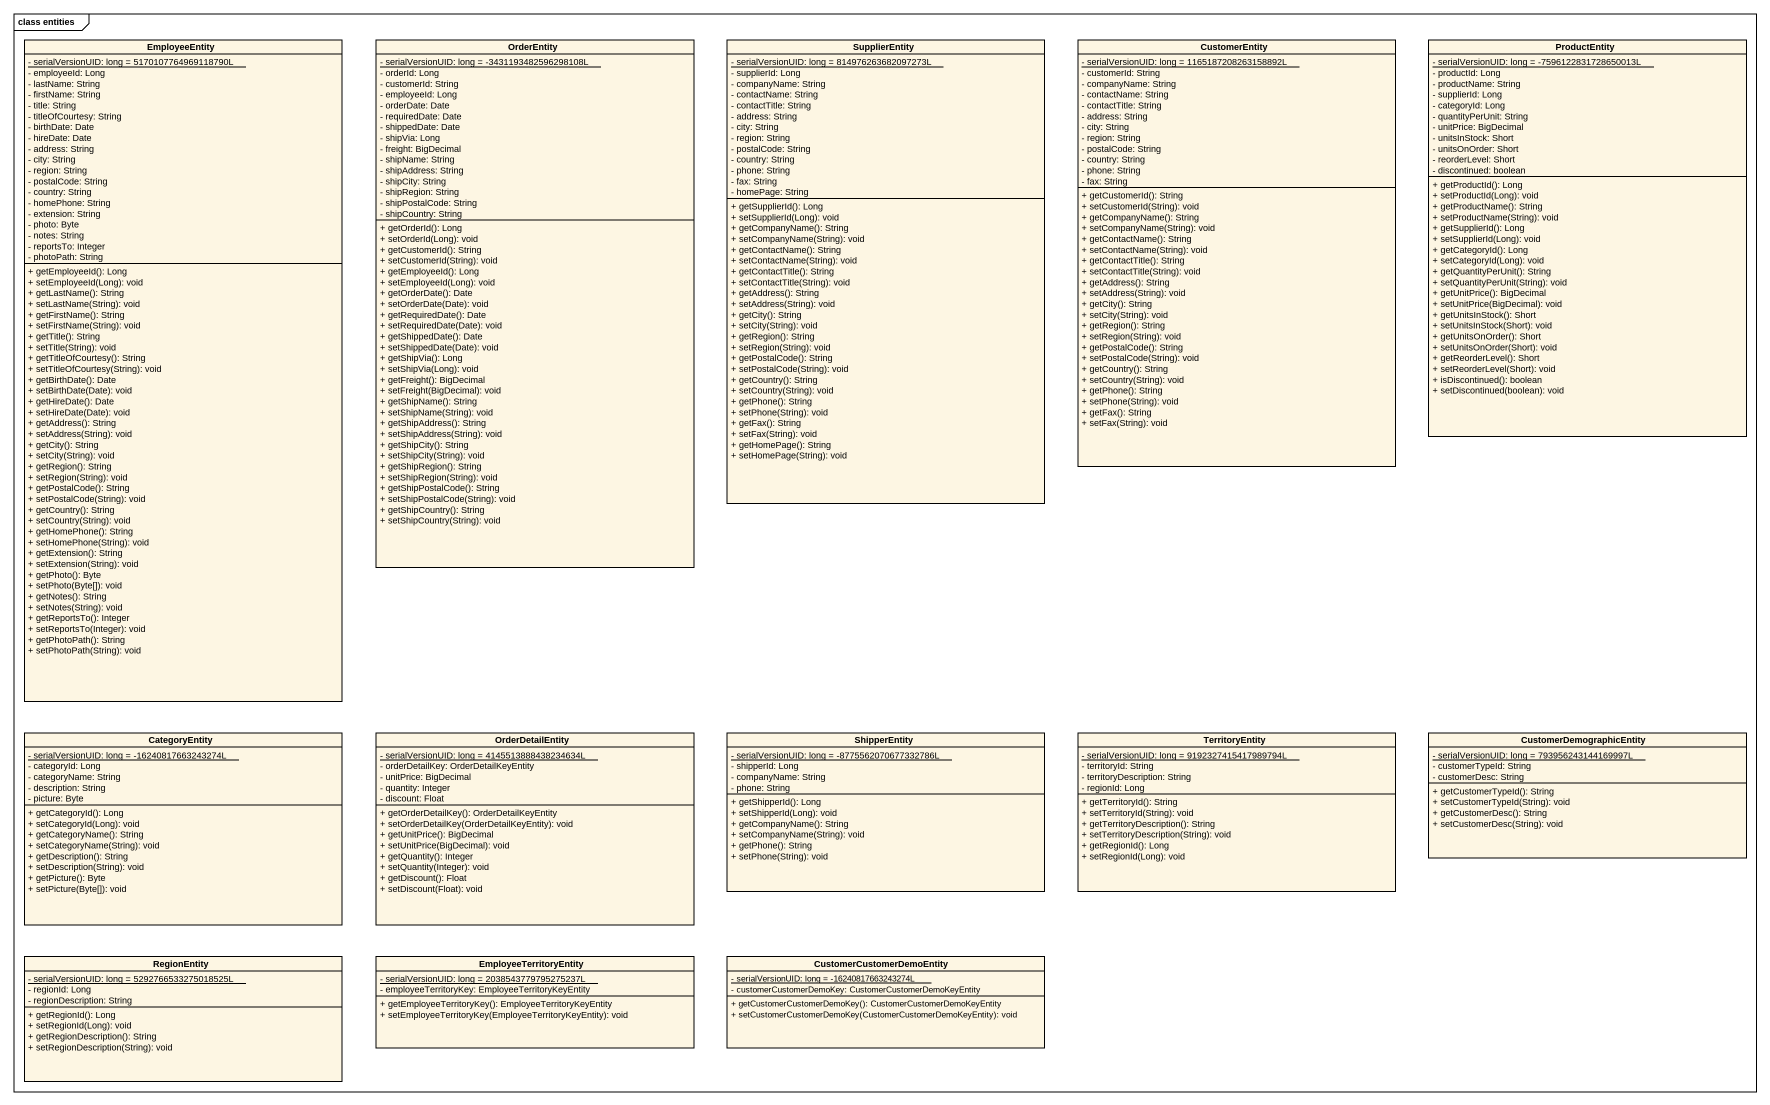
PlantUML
@startuml
mainframe class entities
hide circle
hide empty members
skinparam classAttributeIconSize 0
class EmployeeEntity {
  {static} - serialVersionUID: long = 5170107764969118790L
  - employeeId: Long
  - lastName: String
  - firstName: String
  - title: String
  - titleOfCourtesy: String
  - birthDate: Date
  - hireDate: Date
  - address: String
  - city: String
  - region: String
  - postalCode: String
  - country: String
  - homePhone: String
  - extension: String
  - photo: Byte
  - notes: String
  - reportsTo: Integer
  - photoPath: String
  + getEmployeeId(): Long
  + setEmployeeId(Long): void
  + getLastName(): String
  + setLastName(String): void
  + getFirstName(): String
  + setFirstName(String): void
  + getTitle(): String
  + setTitle(String): void
  + getTitleOfCourtesy(): String
  + setTitleOfCourtesy(String): void
  + getBirthDate(): Date
  + setBirthDate(Date): void
  + getHireDate(): Date
  + setHireDate(Date): void
  + getAddress(): String
  + setAddress(String): void
  + getCity(): String
  + setCity(String): void
  + getRegion(): String
  + setRegion(String): void
  + getPostalCode(): String
  + setPostalCode(String): void
  + getCountry(): String
  + setCountry(String): void
  + getHomePhone(): String
  + setHomePhone(String): void
  + getExtension(): String
  + setExtension(String): void
  + getPhoto(): Byte
  + setPhoto(Byte[]): void
  + getNotes(): String
  + setNotes(String): void
  + getReportsTo(): Integer
  + setReportsTo(Integer): void
  + getPhotoPath(): String
  + setPhotoPath(String): void
}
class OrderEntity {
  {static} - serialVersionUID: long = -3431193482596298108L
  - orderId: Long
  - customerId: String
  - employeeId: Long
  - orderDate: Date
  - requiredDate: Date
  - shippedDate: Date
  - shipVia: Long
  - freight: BigDecimal
  - shipName: String
  - shipAddress: String
  - shipCity: String
  - shipRegion: String
  - shipPostalCode: String
  - shipCountry: String
  + getOrderId(): Long
  + setOrderId(Long): void
  + getCustomerId(): String
  + setCustomerId(String): void
  + getEmployeeId(): Long
  + setEmployeeId(Long): void
  + getOrderDate(): Date
  + setOrderDate(Date): void
  + getRequiredDate(): Date
  + setRequiredDate(Date): void
  + getShippedDate(): Date
  + setShippedDate(Date): void
  + getShipVia(): Long
  + setShipVia(Long): void
  + getFreight(): BigDecimal
  + setFreight(BigDecimal): void
  + getShipName(): String
  + setShipName(String): void
  + getShipAddress(): String
  + setShipAddress(String): void
  + getShipCity(): String
  + setShipCity(String): void
  + getShipRegion(): String
  + setShipRegion(String): void
  + getShipPostalCode(): String
  + setShipPostalCode(String): void
  + getShipCountry(): String
  + setShipCountry(String): void
}
class SupplierEntity {
  {static} - serialVersionUID: long = 814976263682097273L
  - supplierId: Long
  - companyName: String
  - contactName: String
  - contactTitle: String
  - address: String
  - city: String
  - region: String
  - postalCode: String
  - country: String
  - phone: String
  - fax: String
  - homePage: String
  + getSupplierId(): Long
  + setSupplierId(Long): void
  + getCompanyName(): String
  + setCompanyName(String): void
  + getContactName(): String
  + setContactName(String): void
  + getContactTitle(): String
  + setContactTitle(String): void
  + getAddress(): String
  + setAddress(String): void
  + getCity(): String
  + setCity(String): void
  + getRegion(): String
  + setRegion(String): void
  + getPostalCode(): String
  + setPostalCode(String): void
  + getCountry(): String
  + setCountry(String): void
  + getPhone(): String
  + setPhone(String): void
  + getFax(): String
  + setFax(String): void
  + getHomePage(): String
  + setHomePage(String): void
}
class CustomerEntity {
  {static} - serialVersionUID: long = 1165187208263158892L
  - customerId: String
  - companyName: String
  - contactName: String
  - contactTitle: String
  - address: String
  - city: String
  - region: String
  - postalCode: String
  - country: String
  - phone: String
  - fax: String
  + getCustomerId(): String
  + setCustomerId(String): void
  + getCompanyName(): String
  + setCompanyName(String): void
  + getContactName(): String
  + setContactName(String): void
  + getContactTitle(): String
  + setContactTitle(String): void
  + getAddress(): String
  + setAddress(String): void
  + getCity(): String
  + setCity(String): void
  + getRegion(): String
  + setRegion(String): void
  + getPostalCode(): String
  + setPostalCode(String): void
  + getCountry(): String
  + setCountry(String): void
  + getPhone(): String
  + setPhone(String): void
  + getFax(): String
  + setFax(String): void
}
class ProductEntity {
  {static} - serialVersionUID: long = -7596122831728650013L
  - productId: Long
  - productName: String
  - supplierId: Long
  - categoryId: Long
  - quantityPerUnit: String
  - unitPrice: BigDecimal
  - unitsInStock: Short
  - unitsOnOrder: Short
  - reorderLevel: Short
  - discontinued: boolean
  + getProductId(): Long
  + setProductId(Long): void
  + getProductName(): String
  + setProductName(String): void
  + getSupplierId(): Long
  + setSupplierId(Long): void
  + getCategoryId(): Long
  + setCategoryId(Long): void
  + getQuantityPerUnit(): String
  + setQuantityPerUnit(String): void
  + getUnitPrice(): BigDecimal
  + setUnitPrice(BigDecimal): void
  + getUnitsInStock(): Short
  + setUnitsInStock(Short): void
  + getUnitsOnOrder(): Short
  + setUnitsOnOrder(Short): void
  + getReorderLevel(): Short
  + setReorderLevel(Short): void
  + isDiscontinued(): boolean
  + setDiscontinued(boolean): void
}
class CategoryEntity {
  {static} - serialVersionUID: long = -16240817663243274L
  - categoryId: Long
  - categoryName: String
  - description: String
  - picture: Byte
  + getCategoryId(): Long
  + setCategoryId(Long): void
  + getCategoryName(): String
  + setCategoryName(String): void
  + getDescription(): String
  + setDescription(String): void
  + getPicture(): Byte
  + setPicture(Byte[]): void
}
class OrderDetailEntity {
  {static} - serialVersionUID: long = 4145513888438234634L
  - orderDetailKey: OrderDetailKeyEntity
  - unitPrice: BigDecimal
  - quantity: Integer
  - discount: Float
  + getOrderDetailKey(): OrderDetailKeyEntity
  + setOrderDetailKey(OrderDetailKeyEntity): void
  + getUnitPrice(): BigDecimal
  + setUnitPrice(BigDecimal): void
  + getQuantity(): Integer
  + setQuantity(Integer): void
  + getDiscount(): Float
  + setDiscount(Float): void
}
class ShipperEntity {
  {static} - serialVersionUID: long = -8775562070677332786L
  - shipperId: Long
  - companyName: String
  - phone: String
  + getShipperId(): Long
  + setShipperId(Long): void
  + getCompanyName(): String
  + setCompanyName(String): void
  + getPhone(): String
  + setPhone(String): void
}
class TerritoryEntity {
  {static} - serialVersionUID: long = 9192327415417989794L
  - territoryId: String
  - territoryDescription: String
  - regionId: Long
  + getTerritoryId(): String
  + setTerritoryId(String): void
  + getTerritoryDescription(): String
  + setTerritoryDescription(String): void
  + getRegionId(): Long
  + setRegionId(Long): void
}
class CustomerDemographicEntity {
  {static} - serialVersionUID: long = 793956243144169997L
  - customerTypeId: String
  - customerDesc: String
  + getCustomerTypeId(): String
  + setCustomerTypeId(String): void
  + getCustomerDesc(): String
  + setCustomerDesc(String): void
}
class RegionEntity {
  {static} - serialVersionUID: long = 5292766533275018525L
  - regionId: Long
  - regionDescription: String
  + getRegionId(): Long
  + setRegionId(Long): void
  + getRegionDescription(): String
  + setRegionDescription(String): void
}
class EmployeeTerritoryEntity {
  {static} - serialVersionUID: long = 2038543779795275237L
  - employeeTerritoryKey: EmployeeTerritoryKeyEntity
  + getEmployeeTerritoryKey(): EmployeeTerritoryKeyEntity
  + setEmployeeTerritoryKey(EmployeeTerritoryKeyEntity): void
}
class CustomerCustomerDemoEntity {
  {static} - serialVersionUID: long = -16240817663243274L
  - customerCustomerDemoKey: CustomerCustomerDemoKeyEntity
  + getCustomerCustomerDemoKey(): CustomerCustomerDemoKeyEntity
  + setCustomerCustomerDemoKey(CustomerCustomerDemoKeyEntity): void
}
@enduml
